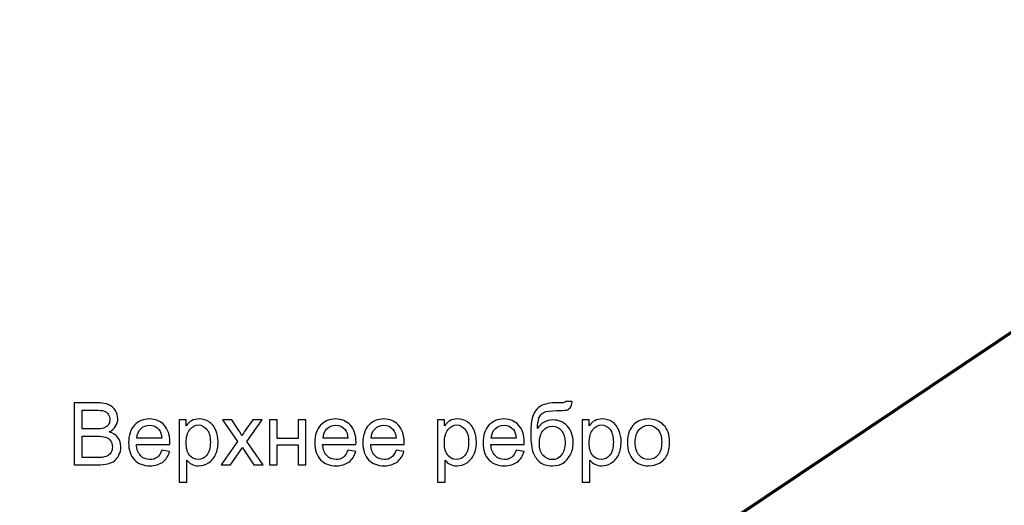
# Model space of a CAD drawing. Header units: centimetres. Extents: x -343 to 358, y -257 to 272.
# Drawn here: x -294.32 to -245.49, y -130.62 to -106.57 of the extents above; entities that cross this region are included whole.
import ezdxf

# ---------------------------------------------------------------- set-up
doc = ezdxf.new("R2010")
doc.units = ezdxf.units.CM
doc.header["$MEASUREMENT"] = 0
doc.layers.add('layer 1', color=7, linetype='Continuous')

msp = doc.modelspace()

# ---------------------------------------------------------------- linework, layer by layer
at = {"layer": 'layer 1', "color": 253, "lineweight": 20}
msp.add_open_spline([(-336.15246, -55.13063), (-336.15246, -55.13063), (-58.05242, -55.13063), (-58.05242, -55.13063), (-58.05242, -55.13063), (-54.20242, -55.13063), (-51.05242, -58.28063), (-51.05242, -62.13063), (-51.05242, -62.13063), (-51.05242, -62.13063), (-51.05242, -249.63733), (-51.05242, -249.63733), (-51.05242, -249.63733), (-51.05242, -253.48733), (-54.20242, -256.63733), (-58.05242, -256.63733), (-58.05242, -256.63733), (-58.05242, -256.63733), (-336.15246, -256.63733), (-336.15246, -256.63733), (-336.15246, -256.63733), (-340.00246, -256.63733), (-343.15246, -253.48733), (-343.15246, -249.63733), (-343.15246, -249.63733), (-343.15246, -249.63733), (-343.15246, -62.13063), (-343.15246, -62.13063), (-343.15246, -62.13063), (-343.15246, -58.28063), (-340.00246, -55.13063), (-336.15246, -55.13063)], degree=3, knots=[0, 0, 0, 0, 0.11111111, 0.11111111, 0.11111111, 0.11111111, 0.22222222, 0.22222222, 0.22222222, 0.22222222, 0.33333333, 0.33333333, 0.33333333, 0.33333333, 0.44444444, 0.44444444, 0.44444444, 0.44444444, 0.55555556, 0.55555556, 0.55555556, 0.55555556, 0.66666667, 0.66666667, 0.66666667, 0.66666667, 0.77777778, 0.77777778, 0.77777778, 0.77777778, 1, 1, 1, 1], dxfattribs=at)
at = {"layer": 'layer 1', "color": 253, "lineweight": 211}
msp.add_open_spline([(-242.60568, -120.365), (-242.60568, -120.365), (-260.58212, -132.39375), (-260.58212, -132.39375), (-260.58212, -132.39375), (-260.58212, -132.39375), (-228.34869, -156.95206), (-228.34869, -156.95206)], degree=3, knots=[0, 0, 0, 0, 0.33333333, 0.33333333, 0.33333333, 0.33333333, 1, 1, 1, 1], dxfattribs=at)
at = {"layer": 'layer 1', "color": 242}
for points, knots in [([(-267.25699, -125.47609), (-267.25699, -125.47609), (-266.92252, -125.48038), (-266.92252, -125.48038), (-266.92252, -125.48038), (-266.93753, -125.62974), (-266.97112, -125.73409), (-267.02186, -125.79269), (-267.02186, -125.79269), (-267.07261, -125.85129), (-267.13764, -125.88846), (-267.21769, -125.90561), (-267.21769, -125.90561), (-267.29773, -125.92205), (-267.45496, -125.93062), (-267.68866, -125.93062), (-267.68866, -125.93062), (-267.99883, -125.93062), (-268.21038, -125.96064), (-268.3233, -126.02067), (-268.3233, -126.02067), (-268.4355, -126.08071), (-268.51697, -126.17647), (-268.56629, -126.30797), (-268.56629, -126.30797), (-268.6156, -126.44019), (-268.64276, -126.60957), (-268.64847, -126.81754), (-268.64847, -126.81754), (-268.55342, -126.67604), (-268.44265, -126.57026), (-268.31543, -126.49951), (-268.31543, -126.49951), (-268.18894, -126.42876), (-268.04528, -126.39374), (-267.88663, -126.39374), (-267.88663, -126.39374), (-267.59504, -126.39374), (-267.35347, -126.49379), (-267.16194, -126.6939), (-267.16194, -126.6939), (-266.97112, -126.89401), (-266.87535, -127.16488), (-266.87535, -127.50721), (-266.87535, -127.50721), (-266.87535, -127.76664), (-266.92324, -127.97961), (-267.01972, -128.14542), (-267.01972, -128.14542), (-267.1162, -128.31122), (-267.23055, -128.43987), (-267.36277, -128.53063), (-267.36277, -128.53063), (-267.49427, -128.62139), (-267.67437, -128.66642), (-267.90163, -128.66642), (-267.90163, -128.66642), (-268.16607, -128.66642), (-268.37118, -128.60639), (-268.51769, -128.4856), (-268.51769, -128.4856), (-268.6642, -128.36482), (-268.7764, -128.21045), (-268.85502, -128.02249), (-268.85502, -128.02249), (-268.93292, -127.83453), (-268.97222, -127.50649), (-268.97222, -127.03981), (-268.97222, -127.03981), (-268.97222, -126.45305), (-268.87288, -126.05784), (-268.67492, -125.85415), (-268.67492, -125.85415), (-268.47695, -125.65047), (-268.17178, -125.54898), (-267.76013, -125.54898), (-267.76013, -125.54898), (-267.50356, -125.54898), (-267.35848, -125.5447), (-267.32346, -125.53612), (-267.32346, -125.53612), (-267.28915, -125.52754), (-267.267, -125.50753), (-267.25699, -125.47609)], [0, 0, 0, 0, 0.04545455, 0.04545455, 0.04545455, 0.04545455, 0.09090909, 0.09090909, 0.09090909, 0.09090909, 0.13636364, 0.13636364, 0.13636364, 0.13636364, 0.18181818, 0.18181818, 0.18181818, 0.18181818, 0.22727273, 0.22727273, 0.22727273, 0.22727273, 0.27272727, 0.27272727, 0.27272727, 0.27272727, 0.31818182, 0.31818182, 0.31818182, 0.31818182, 0.36363636, 0.36363636, 0.36363636, 0.36363636, 0.40909091, 0.40909091, 0.40909091, 0.40909091, 0.45454545, 0.45454545, 0.45454545, 0.45454545, 0.5, 0.5, 0.5, 0.5, 0.54545455, 0.54545455, 0.54545455, 0.54545455, 0.59090909, 0.59090909, 0.59090909, 0.59090909, 0.63636364, 0.63636364, 0.63636364, 0.63636364, 0.68181818, 0.68181818, 0.68181818, 0.68181818, 0.72727273, 0.72727273, 0.72727273, 0.72727273, 0.77272727, 0.77272727, 0.77272727, 0.77272727, 0.81818182, 0.81818182, 0.81818182, 0.81818182, 0.86363636, 0.86363636, 0.86363636, 0.86363636, 0.90909091, 0.90909091, 0.90909091, 0.90909091, 1, 1, 1, 1]), ([(-291.62474, -128.61925), (-291.62474, -128.61925), (-291.62474, -125.54898), (-291.62474, -125.54898), (-291.62474, -125.54898), (-291.62474, -125.54898), (-290.47268, -125.54898), (-290.47268, -125.54898), (-290.47268, -125.54898), (-290.23826, -125.54898), (-290.0503, -125.57972), (-289.90808, -125.64189), (-289.90808, -125.64189), (-289.76657, -125.70407), (-289.6558, -125.79984), (-289.57575, -125.92919), (-289.57575, -125.92919), (-289.49499, -126.05784), (-289.45497, -126.19291), (-289.45497, -126.33442), (-289.45497, -126.33442), (-289.45497, -126.4652), (-289.49071, -126.58884), (-289.56146, -126.70462), (-289.56146, -126.70462), (-289.63221, -126.8204), (-289.73941, -126.91402), (-289.88306, -126.98549), (-289.88306, -126.98549), (-289.69725, -127.03981), (-289.55431, -127.13272), (-289.45497, -127.26422), (-289.45497, -127.26422), (-289.35492, -127.395), (-289.30489, -127.55009), (-289.30489, -127.72876), (-289.30489, -127.72876), (-289.30489, -127.87312), (-289.33562, -128.00677), (-289.39637, -128.13041), (-289.39637, -128.13041), (-289.45712, -128.25405), (-289.53216, -128.3491), (-289.62149, -128.41628), (-289.62149, -128.41628), (-289.71083, -128.48275), (-289.82303, -128.53349), (-289.95739, -128.56779), (-289.95739, -128.56779), (-290.09247, -128.6021), (-290.25756, -128.61925), (-290.45338, -128.61925), (-290.45338, -128.61925), (-290.45338, -128.61925), (-291.62474, -128.61925), (-291.62474, -128.61925)], [0, 0, 0, 0, 0.06666667, 0.06666667, 0.06666667, 0.06666667, 0.13333333, 0.13333333, 0.13333333, 0.13333333, 0.2, 0.2, 0.2, 0.2, 0.26666667, 0.26666667, 0.26666667, 0.26666667, 0.33333333, 0.33333333, 0.33333333, 0.33333333, 0.4, 0.4, 0.4, 0.4, 0.46666667, 0.46666667, 0.46666667, 0.46666667, 0.53333333, 0.53333333, 0.53333333, 0.53333333, 0.6, 0.6, 0.6, 0.6, 0.66666667, 0.66666667, 0.66666667, 0.66666667, 0.73333333, 0.73333333, 0.73333333, 0.73333333, 0.8, 0.8, 0.8, 0.8, 0.86666667, 0.86666667, 0.86666667, 0.86666667, 1, 1, 1, 1]), ([(-291.21737, -126.8397), (-291.21737, -126.8397), (-290.55343, -126.8397), (-290.55343, -126.8397), (-290.55343, -126.8397), (-290.37334, -126.8397), (-290.24398, -126.82755), (-290.16608, -126.80396), (-290.16608, -126.80396), (-290.06245, -126.77323), (-289.98455, -126.72177), (-289.93238, -126.65031), (-289.93238, -126.65031), (-289.88021, -126.57884), (-289.85376, -126.4895), (-289.85376, -126.38159), (-289.85376, -126.38159), (-289.85376, -126.27939), (-289.87806, -126.18934), (-289.92738, -126.11215), (-289.92738, -126.11215), (-289.97597, -126.03425), (-290.04601, -125.98065), (-290.13678, -125.95206), (-290.13678, -125.95206), (-290.22754, -125.92348), (-290.38334, -125.90918), (-290.60346, -125.90918), (-290.60346, -125.90918), (-290.60346, -125.90918), (-291.21737, -125.90918), (-291.21737, -125.90918), (-291.21737, -125.90918), (-291.21737, -125.90918), (-291.21737, -126.8397), (-291.21737, -126.8397)], [0, 0, 0, 0, 0.1, 0.1, 0.1, 0.1, 0.2, 0.2, 0.2, 0.2, 0.3, 0.3, 0.3, 0.3, 0.4, 0.4, 0.4, 0.4, 0.5, 0.5, 0.5, 0.5, 0.6, 0.6, 0.6, 0.6, 0.7, 0.7, 0.7, 0.7, 0.8, 0.8, 0.8, 0.8, 1, 1, 1, 1]), ([(-287.27663, -127.89885), (-287.27663, -127.89885), (-286.88641, -127.95031), (-286.88641, -127.95031), (-286.88641, -127.95031), (-286.94716, -128.17686), (-287.06079, -128.35339), (-287.2266, -128.47846), (-287.2266, -128.47846), (-287.3924, -128.60353), (-287.60395, -128.66642), (-287.86195, -128.66642), (-287.86195, -128.66642), (-288.18641, -128.66642), (-288.4437, -128.56636), (-288.6338, -128.36625), (-288.6338, -128.36625), (-288.82391, -128.16686), (-288.91896, -127.88599), (-288.91896, -127.52507), (-288.91896, -127.52507), (-288.91896, -127.15201), (-288.82319, -126.86185), (-288.63094, -126.65602), (-288.63094, -126.65602), (-288.4387, -126.44948), (-288.18927, -126.34657), (-287.88268, -126.34657), (-287.88268, -126.34657), (-287.58608, -126.34657), (-287.34381, -126.44734), (-287.15585, -126.64959), (-287.15585, -126.64959), (-286.96788, -126.85185), (-286.87355, -127.13629), (-286.87355, -127.50292), (-286.87355, -127.50292), (-286.87355, -127.52507), (-286.87426, -127.55866), (-286.87569, -127.60298), (-286.87569, -127.60298), (-286.87569, -127.60298), (-288.53303, -127.60298), (-288.53303, -127.60298), (-288.53303, -127.60298), (-288.51874, -127.84668), (-288.45013, -128.03393), (-288.32578, -128.16328), (-288.32578, -128.16328), (-288.20214, -128.29264), (-288.04705, -128.35768), (-287.86195, -128.35768), (-287.86195, -128.35768), (-287.72402, -128.35768), (-287.60609, -128.32123), (-287.5089, -128.24833), (-287.5089, -128.24833), (-287.41099, -128.17543), (-287.3338, -128.05894), (-287.27663, -127.89885)], [0, 0, 0, 0, 0.0625, 0.0625, 0.0625, 0.0625, 0.125, 0.125, 0.125, 0.125, 0.1875, 0.1875, 0.1875, 0.1875, 0.25, 0.25, 0.25, 0.25, 0.3125, 0.3125, 0.3125, 0.3125, 0.375, 0.375, 0.375, 0.375, 0.4375, 0.4375, 0.4375, 0.4375, 0.5, 0.5, 0.5, 0.5, 0.5625, 0.5625, 0.5625, 0.5625, 0.625, 0.625, 0.625, 0.625, 0.6875, 0.6875, 0.6875, 0.6875, 0.75, 0.75, 0.75, 0.75, 0.8125, 0.8125, 0.8125, 0.8125, 0.875, 0.875, 0.875, 0.875, 1, 1, 1, 1]), ([(-286.40972, -129.47258), (-286.40972, -129.47258), (-286.40972, -126.39374), (-286.40972, -126.39374), (-286.40972, -126.39374), (-286.40972, -126.39374), (-286.06667, -126.39374), (-286.06667, -126.39374), (-286.06667, -126.39374), (-286.06667, -126.39374), (-286.06667, -126.68604), (-286.06667, -126.68604), (-286.06667, -126.68604), (-285.98591, -126.57312), (-285.89443, -126.48807), (-285.79223, -126.43161), (-285.79223, -126.43161), (-285.69075, -126.37515), (-285.56711, -126.34657), (-285.42203, -126.34657), (-285.42203, -126.34657), (-285.23192, -126.34657), (-285.06469, -126.39517), (-284.91961, -126.49308), (-284.91961, -126.49308), (-284.77453, -126.59027), (-284.66518, -126.72821), (-284.59086, -126.90545), (-284.59086, -126.90545), (-284.51724, -127.0834), (-284.48008, -127.2778), (-284.48008, -127.49006), (-284.48008, -127.49006), (-284.48008, -127.71661), (-284.52082, -127.92101), (-284.60229, -128.10325), (-284.60229, -128.10325), (-284.68376, -128.28478), (-284.8024, -128.42414), (-284.9582, -128.52134), (-284.9582, -128.52134), (-285.11329, -128.61782), (-285.27695, -128.66642), (-285.44847, -128.66642), (-285.44847, -128.66642), (-285.57426, -128.66642), (-285.68718, -128.63998), (-285.78652, -128.58709), (-285.78652, -128.58709), (-285.88657, -128.5342), (-285.96804, -128.46774), (-286.03237, -128.38698), (-286.03237, -128.38698), (-286.03237, -128.38698), (-286.03237, -129.47258), (-286.03237, -129.47258), (-286.03237, -129.47258), (-286.03237, -129.47258), (-286.40972, -129.47258), (-286.40972, -129.47258)], [0, 0, 0, 0, 0.0625, 0.0625, 0.0625, 0.0625, 0.125, 0.125, 0.125, 0.125, 0.1875, 0.1875, 0.1875, 0.1875, 0.25, 0.25, 0.25, 0.25, 0.3125, 0.3125, 0.3125, 0.3125, 0.375, 0.375, 0.375, 0.375, 0.4375, 0.4375, 0.4375, 0.4375, 0.5, 0.5, 0.5, 0.5, 0.5625, 0.5625, 0.5625, 0.5625, 0.625, 0.625, 0.625, 0.625, 0.6875, 0.6875, 0.6875, 0.6875, 0.75, 0.75, 0.75, 0.75, 0.8125, 0.8125, 0.8125, 0.8125, 0.875, 0.875, 0.875, 0.875, 1, 1, 1, 1]), ([(-284.32999, -128.61925), (-284.32999, -128.61925), (-283.5174, -127.46647), (-283.5174, -127.46647), (-283.5174, -127.46647), (-283.5174, -127.46647), (-284.26996, -126.39374), (-284.26996, -126.39374), (-284.26996, -126.39374), (-284.26996, -126.39374), (-283.80613, -126.39374), (-283.80613, -126.39374), (-283.80613, -126.39374), (-283.80613, -126.39374), (-283.45451, -126.91903), (-283.45451, -126.91903), (-283.45451, -126.91903), (-283.38947, -127.01765), (-283.33802, -127.0977), (-283.30157, -127.16059), (-283.30157, -127.16059), (-283.23796, -127.07125), (-283.1815, -126.99049), (-283.13076, -126.91831), (-283.13076, -126.91831), (-283.13076, -126.91831), (-282.76055, -126.39374), (-282.76055, -126.39374), (-282.76055, -126.39374), (-282.76055, -126.39374), (-282.29959, -126.39374), (-282.29959, -126.39374), (-282.29959, -126.39374), (-282.29959, -126.39374), (-283.05643, -127.46647), (-283.05643, -127.46647), (-283.05643, -127.46647), (-283.05643, -127.46647), (-282.25027, -128.61925), (-282.25027, -128.61925), (-282.25027, -128.61925), (-282.25027, -128.61925), (-282.7091, -128.61925), (-282.7091, -128.61925), (-282.7091, -128.61925), (-282.7091, -128.61925), (-283.16935, -127.93316), (-283.16935, -127.93316), (-283.16935, -127.93316), (-283.16935, -127.93316), (-283.27441, -127.76807), (-283.27441, -127.76807), (-283.27441, -127.76807), (-283.27441, -127.76807), (-283.86902, -128.61925), (-283.86902, -128.61925), (-283.86902, -128.61925), (-283.86902, -128.61925), (-284.32999, -128.61925), (-284.32999, -128.61925)], [0, 0, 0, 0, 0.0625, 0.0625, 0.0625, 0.0625, 0.125, 0.125, 0.125, 0.125, 0.1875, 0.1875, 0.1875, 0.1875, 0.25, 0.25, 0.25, 0.25, 0.3125, 0.3125, 0.3125, 0.3125, 0.375, 0.375, 0.375, 0.375, 0.4375, 0.4375, 0.4375, 0.4375, 0.5, 0.5, 0.5, 0.5, 0.5625, 0.5625, 0.5625, 0.5625, 0.625, 0.625, 0.625, 0.625, 0.6875, 0.6875, 0.6875, 0.6875, 0.75, 0.75, 0.75, 0.75, 0.8125, 0.8125, 0.8125, 0.8125, 0.875, 0.875, 0.875, 0.875, 1, 1, 1, 1]), ([(-281.92867, -126.39374), (-281.92867, -126.39374), (-281.55132, -126.39374), (-281.55132, -126.39374), (-281.55132, -126.39374), (-281.55132, -126.39374), (-281.55132, -127.31996), (-281.55132, -127.31996), (-281.55132, -127.31996), (-281.55132, -127.31996), (-280.50502, -127.31996), (-280.50502, -127.31996), (-280.50502, -127.31996), (-280.50502, -127.31996), (-280.50502, -126.39374), (-280.50502, -126.39374), (-280.50502, -126.39374), (-280.50502, -126.39374), (-280.12767, -126.39374), (-280.12767, -126.39374), (-280.12767, -126.39374), (-280.12767, -126.39374), (-280.12767, -128.61925), (-280.12767, -128.61925), (-280.12767, -128.61925), (-280.12767, -128.61925), (-280.50502, -128.61925), (-280.50502, -128.61925), (-280.50502, -128.61925), (-280.50502, -128.61925), (-280.50502, -127.63299), (-280.50502, -127.63299), (-280.50502, -127.63299), (-280.50502, -127.63299), (-281.55132, -127.63299), (-281.55132, -127.63299), (-281.55132, -127.63299), (-281.55132, -127.63299), (-281.55132, -128.61925), (-281.55132, -128.61925), (-281.55132, -128.61925), (-281.55132, -128.61925), (-281.92867, -128.61925), (-281.92867, -128.61925), (-281.92867, -128.61925), (-281.92867, -128.61925), (-281.92867, -126.39374), (-281.92867, -126.39374)], [0, 0, 0, 0, 0.07692308, 0.07692308, 0.07692308, 0.07692308, 0.15384615, 0.15384615, 0.15384615, 0.15384615, 0.23076923, 0.23076923, 0.23076923, 0.23076923, 0.30769231, 0.30769231, 0.30769231, 0.30769231, 0.38461538, 0.38461538, 0.38461538, 0.38461538, 0.46153846, 0.46153846, 0.46153846, 0.46153846, 0.53846154, 0.53846154, 0.53846154, 0.53846154, 0.61538462, 0.61538462, 0.61538462, 0.61538462, 0.69230769, 0.69230769, 0.69230769, 0.69230769, 0.76923077, 0.76923077, 0.76923077, 0.76923077, 0.84615385, 0.84615385, 0.84615385, 0.84615385, 1, 1, 1, 1]), ([(-278.04296, -127.89885), (-278.04296, -127.89885), (-277.65274, -127.95031), (-277.65274, -127.95031), (-277.65274, -127.95031), (-277.71349, -128.17686), (-277.82712, -128.35339), (-277.99293, -128.47846), (-277.99293, -128.47846), (-278.15873, -128.60353), (-278.37028, -128.66642), (-278.62828, -128.66642), (-278.62828, -128.66642), (-278.95274, -128.66642), (-279.21003, -128.56636), (-279.40013, -128.36625), (-279.40013, -128.36625), (-279.59024, -128.16686), (-279.68529, -127.88599), (-279.68529, -127.52507), (-279.68529, -127.52507), (-279.68529, -127.15201), (-279.58952, -126.86185), (-279.39727, -126.65602), (-279.39727, -126.65602), (-279.20503, -126.44948), (-278.9556, -126.34657), (-278.64901, -126.34657), (-278.64901, -126.34657), (-278.35241, -126.34657), (-278.11014, -126.44734), (-277.92218, -126.64959), (-277.92218, -126.64959), (-277.73421, -126.85185), (-277.63988, -127.13629), (-277.63988, -127.50292), (-277.63988, -127.50292), (-277.63988, -127.52507), (-277.64059, -127.55866), (-277.64202, -127.60298), (-277.64202, -127.60298), (-277.64202, -127.60298), (-279.29936, -127.60298), (-279.29936, -127.60298), (-279.29936, -127.60298), (-279.28507, -127.84668), (-279.21646, -128.03393), (-279.09211, -128.16328), (-279.09211, -128.16328), (-278.96847, -128.29264), (-278.81338, -128.35768), (-278.62828, -128.35768), (-278.62828, -128.35768), (-278.49035, -128.35768), (-278.37242, -128.32123), (-278.27523, -128.24833), (-278.27523, -128.24833), (-278.17732, -128.17543), (-278.10013, -128.05894), (-278.04296, -127.89885)], [0, 0, 0, 0, 0.0625, 0.0625, 0.0625, 0.0625, 0.125, 0.125, 0.125, 0.125, 0.1875, 0.1875, 0.1875, 0.1875, 0.25, 0.25, 0.25, 0.25, 0.3125, 0.3125, 0.3125, 0.3125, 0.375, 0.375, 0.375, 0.375, 0.4375, 0.4375, 0.4375, 0.4375, 0.5, 0.5, 0.5, 0.5, 0.5625, 0.5625, 0.5625, 0.5625, 0.625, 0.625, 0.625, 0.625, 0.6875, 0.6875, 0.6875, 0.6875, 0.75, 0.75, 0.75, 0.75, 0.8125, 0.8125, 0.8125, 0.8125, 0.875, 0.875, 0.875, 0.875, 1, 1, 1, 1]), ([(-275.65807, -127.89885), (-275.65807, -127.89885), (-275.26785, -127.95031), (-275.26785, -127.95031), (-275.26785, -127.95031), (-275.3286, -128.17686), (-275.44223, -128.35339), (-275.60804, -128.47846), (-275.60804, -128.47846), (-275.77384, -128.60353), (-275.98539, -128.66642), (-276.24339, -128.66642), (-276.24339, -128.66642), (-276.56785, -128.66642), (-276.82514, -128.56636), (-277.01524, -128.36625), (-277.01524, -128.36625), (-277.20535, -128.16686), (-277.3004, -127.88599), (-277.3004, -127.52507), (-277.3004, -127.52507), (-277.3004, -127.15201), (-277.20463, -126.86185), (-277.01238, -126.65602), (-277.01238, -126.65602), (-276.82014, -126.44948), (-276.57071, -126.34657), (-276.26412, -126.34657), (-276.26412, -126.34657), (-275.96752, -126.34657), (-275.72525, -126.44734), (-275.53729, -126.64959), (-275.53729, -126.64959), (-275.34932, -126.85185), (-275.25499, -127.13629), (-275.25499, -127.50292), (-275.25499, -127.50292), (-275.25499, -127.52507), (-275.2557, -127.55866), (-275.25713, -127.60298), (-275.25713, -127.60298), (-275.25713, -127.60298), (-276.91447, -127.60298), (-276.91447, -127.60298), (-276.91447, -127.60298), (-276.90018, -127.84668), (-276.83157, -128.03393), (-276.70722, -128.16328), (-276.70722, -128.16328), (-276.58358, -128.29264), (-276.42849, -128.35768), (-276.24339, -128.35768), (-276.24339, -128.35768), (-276.10546, -128.35768), (-275.98753, -128.32123), (-275.89034, -128.24833), (-275.89034, -128.24833), (-275.79243, -128.17543), (-275.71524, -128.05894), (-275.65807, -127.89885)], [0, 0, 0, 0, 0.0625, 0.0625, 0.0625, 0.0625, 0.125, 0.125, 0.125, 0.125, 0.1875, 0.1875, 0.1875, 0.1875, 0.25, 0.25, 0.25, 0.25, 0.3125, 0.3125, 0.3125, 0.3125, 0.375, 0.375, 0.375, 0.375, 0.4375, 0.4375, 0.4375, 0.4375, 0.5, 0.5, 0.5, 0.5, 0.5625, 0.5625, 0.5625, 0.5625, 0.625, 0.625, 0.625, 0.625, 0.6875, 0.6875, 0.6875, 0.6875, 0.75, 0.75, 0.75, 0.75, 0.8125, 0.8125, 0.8125, 0.8125, 0.875, 0.875, 0.875, 0.875, 1, 1, 1, 1]), ([(-273.59979, -129.47258), (-273.59979, -129.47258), (-273.59979, -126.39374), (-273.59979, -126.39374), (-273.59979, -126.39374), (-273.59979, -126.39374), (-273.25674, -126.39374), (-273.25674, -126.39374), (-273.25674, -126.39374), (-273.25674, -126.39374), (-273.25674, -126.68604), (-273.25674, -126.68604), (-273.25674, -126.68604), (-273.17598, -126.57312), (-273.0845, -126.48807), (-272.9823, -126.43161), (-272.9823, -126.43161), (-272.88082, -126.37515), (-272.75718, -126.34657), (-272.6121, -126.34657), (-272.6121, -126.34657), (-272.42199, -126.34657), (-272.25476, -126.39517), (-272.10968, -126.49308), (-272.10968, -126.49308), (-271.9646, -126.59027), (-271.85525, -126.72821), (-271.78093, -126.90545), (-271.78093, -126.90545), (-271.70731, -127.0834), (-271.67015, -127.2778), (-271.67015, -127.49006), (-271.67015, -127.49006), (-271.67015, -127.71661), (-271.71089, -127.92101), (-271.79236, -128.10325), (-271.79236, -128.10325), (-271.87383, -128.28478), (-271.99247, -128.42414), (-272.14827, -128.52134), (-272.14827, -128.52134), (-272.30336, -128.61782), (-272.46702, -128.66642), (-272.63854, -128.66642), (-272.63854, -128.66642), (-272.76433, -128.66642), (-272.87725, -128.63998), (-272.97659, -128.58709), (-272.97659, -128.58709), (-273.07664, -128.5342), (-273.15811, -128.46774), (-273.22244, -128.38698), (-273.22244, -128.38698), (-273.22244, -128.38698), (-273.22244, -129.47258), (-273.22244, -129.47258), (-273.22244, -129.47258), (-273.22244, -129.47258), (-273.59979, -129.47258), (-273.59979, -129.47258)], [0, 0, 0, 0, 0.0625, 0.0625, 0.0625, 0.0625, 0.125, 0.125, 0.125, 0.125, 0.1875, 0.1875, 0.1875, 0.1875, 0.25, 0.25, 0.25, 0.25, 0.3125, 0.3125, 0.3125, 0.3125, 0.375, 0.375, 0.375, 0.375, 0.4375, 0.4375, 0.4375, 0.4375, 0.5, 0.5, 0.5, 0.5, 0.5625, 0.5625, 0.5625, 0.5625, 0.625, 0.625, 0.625, 0.625, 0.6875, 0.6875, 0.6875, 0.6875, 0.75, 0.75, 0.75, 0.75, 0.8125, 0.8125, 0.8125, 0.8125, 0.875, 0.875, 0.875, 0.875, 1, 1, 1, 1]), ([(-269.69692, -127.89885), (-269.69692, -127.89885), (-269.3067, -127.95031), (-269.3067, -127.95031), (-269.3067, -127.95031), (-269.36745, -128.17686), (-269.48108, -128.35339), (-269.64689, -128.47846), (-269.64689, -128.47846), (-269.81269, -128.60353), (-270.02424, -128.66642), (-270.28224, -128.66642), (-270.28224, -128.66642), (-270.6067, -128.66642), (-270.86399, -128.56636), (-271.05409, -128.36625), (-271.05409, -128.36625), (-271.2442, -128.16686), (-271.33925, -127.88599), (-271.33925, -127.52507), (-271.33925, -127.52507), (-271.33925, -127.15201), (-271.24348, -126.86185), (-271.05123, -126.65602), (-271.05123, -126.65602), (-270.85899, -126.44948), (-270.60956, -126.34657), (-270.30297, -126.34657), (-270.30297, -126.34657), (-270.00637, -126.34657), (-269.7641, -126.44734), (-269.57614, -126.64959), (-269.57614, -126.64959), (-269.38817, -126.85185), (-269.29384, -127.13629), (-269.29384, -127.50292), (-269.29384, -127.50292), (-269.29384, -127.52507), (-269.29455, -127.55866), (-269.29598, -127.60298), (-269.29598, -127.60298), (-269.29598, -127.60298), (-270.95332, -127.60298), (-270.95332, -127.60298), (-270.95332, -127.60298), (-270.93903, -127.84668), (-270.87042, -128.03393), (-270.74607, -128.16328), (-270.74607, -128.16328), (-270.62243, -128.29264), (-270.46734, -128.35768), (-270.28224, -128.35768), (-270.28224, -128.35768), (-270.14431, -128.35768), (-270.02638, -128.32123), (-269.92919, -128.24833), (-269.92919, -128.24833), (-269.83128, -128.17543), (-269.75409, -128.05894), (-269.69692, -127.89885)], [0, 0, 0, 0, 0.0625, 0.0625, 0.0625, 0.0625, 0.125, 0.125, 0.125, 0.125, 0.1875, 0.1875, 0.1875, 0.1875, 0.25, 0.25, 0.25, 0.25, 0.3125, 0.3125, 0.3125, 0.3125, 0.375, 0.375, 0.375, 0.375, 0.4375, 0.4375, 0.4375, 0.4375, 0.5, 0.5, 0.5, 0.5, 0.5625, 0.5625, 0.5625, 0.5625, 0.625, 0.625, 0.625, 0.625, 0.6875, 0.6875, 0.6875, 0.6875, 0.75, 0.75, 0.75, 0.75, 0.8125, 0.8125, 0.8125, 0.8125, 0.875, 0.875, 0.875, 0.875, 1, 1, 1, 1]), ([(-266.42153, -129.47258), (-266.42153, -129.47258), (-266.42153, -126.39374), (-266.42153, -126.39374), (-266.42153, -126.39374), (-266.42153, -126.39374), (-266.07848, -126.39374), (-266.07848, -126.39374), (-266.07848, -126.39374), (-266.07848, -126.39374), (-266.07848, -126.68604), (-266.07848, -126.68604), (-266.07848, -126.68604), (-265.99772, -126.57312), (-265.90624, -126.48807), (-265.80404, -126.43161), (-265.80404, -126.43161), (-265.70256, -126.37515), (-265.57892, -126.34657), (-265.43384, -126.34657), (-265.43384, -126.34657), (-265.24373, -126.34657), (-265.0765, -126.39517), (-264.93142, -126.49308), (-264.93142, -126.49308), (-264.78634, -126.59027), (-264.67699, -126.72821), (-264.60267, -126.90545), (-264.60267, -126.90545), (-264.52905, -127.0834), (-264.49189, -127.2778), (-264.49189, -127.49006), (-264.49189, -127.49006), (-264.49189, -127.71661), (-264.53263, -127.92101), (-264.6141, -128.10325), (-264.6141, -128.10325), (-264.69557, -128.28478), (-264.81421, -128.42414), (-264.97001, -128.52134), (-264.97001, -128.52134), (-265.1251, -128.61782), (-265.28876, -128.66642), (-265.46028, -128.66642), (-265.46028, -128.66642), (-265.58607, -128.66642), (-265.69899, -128.63998), (-265.79833, -128.58709), (-265.79833, -128.58709), (-265.89838, -128.5342), (-265.97985, -128.46774), (-266.04418, -128.38698), (-266.04418, -128.38698), (-266.04418, -128.38698), (-266.04418, -129.47258), (-266.04418, -129.47258), (-266.04418, -129.47258), (-266.04418, -129.47258), (-266.42153, -129.47258), (-266.42153, -129.47258)], [0, 0, 0, 0, 0.0625, 0.0625, 0.0625, 0.0625, 0.125, 0.125, 0.125, 0.125, 0.1875, 0.1875, 0.1875, 0.1875, 0.25, 0.25, 0.25, 0.25, 0.3125, 0.3125, 0.3125, 0.3125, 0.375, 0.375, 0.375, 0.375, 0.4375, 0.4375, 0.4375, 0.4375, 0.5, 0.5, 0.5, 0.5, 0.5625, 0.5625, 0.5625, 0.5625, 0.625, 0.625, 0.625, 0.625, 0.6875, 0.6875, 0.6875, 0.6875, 0.75, 0.75, 0.75, 0.75, 0.8125, 0.8125, 0.8125, 0.8125, 0.875, 0.875, 0.875, 0.875, 1, 1, 1, 1]), ([(-264.17814, -127.50649), (-264.17814, -127.09555), (-264.06379, -126.7911), (-263.83438, -126.59313), (-263.83438, -126.59313), (-263.64356, -126.42876), (-263.40986, -126.34657), (-263.13471, -126.34657), (-263.13471, -126.34657), (-262.82954, -126.34657), (-262.5794, -126.44662), (-262.38501, -126.64673), (-262.38501, -126.64673), (-262.19133, -126.84613), (-262.09414, -127.12271), (-262.09414, -127.47505), (-262.09414, -127.47505), (-262.09414, -127.76092), (-262.13702, -127.98533), (-262.22278, -128.14899), (-262.22278, -128.14899), (-262.30854, -128.31265), (-262.43361, -128.43987), (-262.59799, -128.53063), (-262.59799, -128.53063), (-262.76165, -128.62139), (-262.94103, -128.66642), (-263.13471, -128.66642), (-263.13471, -128.66642), (-263.44631, -128.66642), (-263.69788, -128.56708), (-263.89013, -128.36768), (-263.89013, -128.36768), (-264.08238, -128.16829), (-264.17814, -127.88099), (-264.17814, -127.50649)], [0, 0, 0, 0, 0.1, 0.1, 0.1, 0.1, 0.2, 0.2, 0.2, 0.2, 0.3, 0.3, 0.3, 0.3, 0.4, 0.4, 0.4, 0.4, 0.5, 0.5, 0.5, 0.5, 0.6, 0.6, 0.6, 0.6, 0.7, 0.7, 0.7, 0.7, 0.8, 0.8, 0.8, 0.8, 1, 1, 1, 1]), ([(-288.51159, -127.29423), (-288.51159, -127.29423), (-287.27234, -127.29423), (-287.27234, -127.29423), (-287.27234, -127.29423), (-287.28878, -127.10699), (-287.33666, -126.96691), (-287.41456, -126.87329), (-287.41456, -126.87329), (-287.53391, -126.72821), (-287.68971, -126.65531), (-287.88053, -126.65531), (-287.88053, -126.65531), (-288.05348, -126.65531), (-288.19856, -126.7132), (-288.31649, -126.82898), (-288.31649, -126.82898), (-288.43369, -126.94475), (-288.49873, -127.09984), (-288.51159, -127.29423)], [0, 0, 0, 0, 0.16666667, 0.16666667, 0.16666667, 0.16666667, 0.33333333, 0.33333333, 0.33333333, 0.33333333, 0.5, 0.5, 0.5, 0.5, 0.66666667, 0.66666667, 0.66666667, 0.66666667, 1, 1, 1, 1]), ([(-286.06667, -127.52007), (-286.06667, -127.80523), (-286.00878, -128.01606), (-285.89372, -128.15256), (-285.89372, -128.15256), (-285.77794, -128.28907), (-285.63786, -128.35768), (-285.47349, -128.35768), (-285.47349, -128.35768), (-285.30625, -128.35768), (-285.16331, -128.28692), (-285.04468, -128.14542), (-285.04468, -128.14542), (-284.92533, -128.00391), (-284.86601, -127.78522), (-284.86601, -127.48863), (-284.86601, -127.48863), (-284.86601, -127.20561), (-284.9239, -126.99407), (-285.04039, -126.85328), (-285.04039, -126.85328), (-285.15688, -126.71248), (-285.29553, -126.64245), (-285.45705, -126.64245), (-285.45705, -126.64245), (-285.61714, -126.64245), (-285.75864, -126.71749), (-285.88157, -126.86685), (-285.88157, -126.86685), (-286.00521, -127.01694), (-286.06667, -127.2342), (-286.06667, -127.52007)], [0, 0, 0, 0, 0.11111111, 0.11111111, 0.11111111, 0.11111111, 0.22222222, 0.22222222, 0.22222222, 0.22222222, 0.33333333, 0.33333333, 0.33333333, 0.33333333, 0.44444444, 0.44444444, 0.44444444, 0.44444444, 0.55555556, 0.55555556, 0.55555556, 0.55555556, 0.66666667, 0.66666667, 0.66666667, 0.66666667, 0.77777778, 0.77777778, 0.77777778, 0.77777778, 1, 1, 1, 1]), ([(-279.27792, -127.29423), (-279.27792, -127.29423), (-278.03867, -127.29423), (-278.03867, -127.29423), (-278.03867, -127.29423), (-278.05511, -127.10699), (-278.10299, -126.96691), (-278.18089, -126.87329), (-278.18089, -126.87329), (-278.30024, -126.72821), (-278.45604, -126.65531), (-278.64686, -126.65531), (-278.64686, -126.65531), (-278.81981, -126.65531), (-278.96489, -126.7132), (-279.08282, -126.82898), (-279.08282, -126.82898), (-279.20002, -126.94475), (-279.26506, -127.09984), (-279.27792, -127.29423)], [0, 0, 0, 0, 0.16666667, 0.16666667, 0.16666667, 0.16666667, 0.33333333, 0.33333333, 0.33333333, 0.33333333, 0.5, 0.5, 0.5, 0.5, 0.66666667, 0.66666667, 0.66666667, 0.66666667, 1, 1, 1, 1]), ([(-276.89303, -127.29423), (-276.89303, -127.29423), (-275.65378, -127.29423), (-275.65378, -127.29423), (-275.65378, -127.29423), (-275.67022, -127.10699), (-275.7181, -126.96691), (-275.796, -126.87329), (-275.796, -126.87329), (-275.91535, -126.72821), (-276.07115, -126.65531), (-276.26197, -126.65531), (-276.26197, -126.65531), (-276.43492, -126.65531), (-276.58, -126.7132), (-276.69793, -126.82898), (-276.69793, -126.82898), (-276.81513, -126.94475), (-276.88017, -127.09984), (-276.89303, -127.29423)], [0, 0, 0, 0, 0.16666667, 0.16666667, 0.16666667, 0.16666667, 0.33333333, 0.33333333, 0.33333333, 0.33333333, 0.5, 0.5, 0.5, 0.5, 0.66666667, 0.66666667, 0.66666667, 0.66666667, 1, 1, 1, 1]), ([(-273.25674, -127.52007), (-273.25674, -127.80523), (-273.19885, -128.01606), (-273.08379, -128.15256), (-273.08379, -128.15256), (-272.96801, -128.28907), (-272.82793, -128.35768), (-272.66356, -128.35768), (-272.66356, -128.35768), (-272.49632, -128.35768), (-272.35338, -128.28692), (-272.23475, -128.14542), (-272.23475, -128.14542), (-272.1154, -128.00391), (-272.05608, -127.78522), (-272.05608, -127.48863), (-272.05608, -127.48863), (-272.05608, -127.20561), (-272.11397, -126.99407), (-272.23046, -126.85328), (-272.23046, -126.85328), (-272.34695, -126.71248), (-272.4856, -126.64245), (-272.64712, -126.64245), (-272.64712, -126.64245), (-272.80721, -126.64245), (-272.94871, -126.71749), (-273.07164, -126.86685), (-273.07164, -126.86685), (-273.19528, -127.01694), (-273.25674, -127.2342), (-273.25674, -127.52007)], [0, 0, 0, 0, 0.11111111, 0.11111111, 0.11111111, 0.11111111, 0.22222222, 0.22222222, 0.22222222, 0.22222222, 0.33333333, 0.33333333, 0.33333333, 0.33333333, 0.44444444, 0.44444444, 0.44444444, 0.44444444, 0.55555556, 0.55555556, 0.55555556, 0.55555556, 0.66666667, 0.66666667, 0.66666667, 0.66666667, 0.77777778, 0.77777778, 0.77777778, 0.77777778, 1, 1, 1, 1]), ([(-270.93188, -127.29423), (-270.93188, -127.29423), (-269.69263, -127.29423), (-269.69263, -127.29423), (-269.69263, -127.29423), (-269.70907, -127.10699), (-269.75695, -126.96691), (-269.83485, -126.87329), (-269.83485, -126.87329), (-269.9542, -126.72821), (-270.11, -126.65531), (-270.30082, -126.65531), (-270.30082, -126.65531), (-270.47377, -126.65531), (-270.61885, -126.7132), (-270.73678, -126.82898), (-270.73678, -126.82898), (-270.85398, -126.94475), (-270.91902, -127.09984), (-270.93188, -127.29423)], [0, 0, 0, 0, 0.16666667, 0.16666667, 0.16666667, 0.16666667, 0.33333333, 0.33333333, 0.33333333, 0.33333333, 0.5, 0.5, 0.5, 0.5, 0.66666667, 0.66666667, 0.66666667, 0.66666667, 1, 1, 1, 1]), ([(-267.26986, -127.49649), (-267.26986, -127.26565), (-267.32489, -127.07626), (-267.43423, -126.92832), (-267.43423, -126.92832), (-267.54358, -126.78038), (-267.69795, -126.70677), (-267.89735, -126.70677), (-267.89735, -126.70677), (-268.10532, -126.70677), (-268.26541, -126.78467), (-268.37833, -126.94118), (-268.37833, -126.94118), (-268.49124, -127.09698), (-268.5477, -127.30495), (-268.5477, -127.56581), (-268.5477, -127.56581), (-268.5477, -127.8231), (-268.48553, -128.02035), (-268.36046, -128.15685), (-268.36046, -128.15685), (-268.2361, -128.29336), (-268.08173, -128.36197), (-267.89949, -128.36197), (-267.89949, -128.36197), (-267.71224, -128.36197), (-267.56073, -128.28264), (-267.44424, -128.12469), (-267.44424, -128.12469), (-267.32775, -127.96675), (-267.26986, -127.75735), (-267.26986, -127.49649)], [0, 0, 0, 0, 0.11111111, 0.11111111, 0.11111111, 0.11111111, 0.22222222, 0.22222222, 0.22222222, 0.22222222, 0.33333333, 0.33333333, 0.33333333, 0.33333333, 0.44444444, 0.44444444, 0.44444444, 0.44444444, 0.55555556, 0.55555556, 0.55555556, 0.55555556, 0.66666667, 0.66666667, 0.66666667, 0.66666667, 0.77777778, 0.77777778, 0.77777778, 0.77777778, 1, 1, 1, 1]), ([(-266.07848, -127.52007), (-266.07848, -127.80523), (-266.02059, -128.01606), (-265.90553, -128.15256), (-265.90553, -128.15256), (-265.78975, -128.28907), (-265.64967, -128.35768), (-265.4853, -128.35768), (-265.4853, -128.35768), (-265.31806, -128.35768), (-265.17512, -128.28692), (-265.05649, -128.14542), (-265.05649, -128.14542), (-264.93714, -128.00391), (-264.87782, -127.78522), (-264.87782, -127.48863), (-264.87782, -127.48863), (-264.87782, -127.20561), (-264.93571, -126.99407), (-265.0522, -126.85328), (-265.0522, -126.85328), (-265.16869, -126.71248), (-265.30734, -126.64245), (-265.46886, -126.64245), (-265.46886, -126.64245), (-265.62895, -126.64245), (-265.77045, -126.71749), (-265.89338, -126.86685), (-265.89338, -126.86685), (-266.01702, -127.01694), (-266.07848, -127.2342), (-266.07848, -127.52007)], [0, 0, 0, 0, 0.11111111, 0.11111111, 0.11111111, 0.11111111, 0.22222222, 0.22222222, 0.22222222, 0.22222222, 0.33333333, 0.33333333, 0.33333333, 0.33333333, 0.44444444, 0.44444444, 0.44444444, 0.44444444, 0.55555556, 0.55555556, 0.55555556, 0.55555556, 0.66666667, 0.66666667, 0.66666667, 0.66666667, 0.77777778, 0.77777778, 0.77777778, 0.77777778, 1, 1, 1, 1]), ([(-263.79222, -127.50721), (-263.79222, -127.79165), (-263.73004, -128.00463), (-263.60568, -128.14542), (-263.60568, -128.14542), (-263.48062, -128.28692), (-263.3241, -128.35768), (-263.13471, -128.35768), (-263.13471, -128.35768), (-262.94746, -128.35768), (-262.79166, -128.28692), (-262.6666, -128.1447), (-262.6666, -128.1447), (-262.54224, -128.00248), (-262.48006, -127.78593), (-262.48006, -127.49506), (-262.48006, -127.49506), (-262.48006, -127.22062), (-262.54296, -127.01265), (-262.66802, -126.87186), (-262.66802, -126.87186), (-262.79309, -126.73035), (-262.94889, -126.6596), (-263.13471, -126.6596), (-263.13471, -126.6596), (-263.3241, -126.6596), (-263.48062, -126.72964), (-263.60568, -126.87043), (-263.60568, -126.87043), (-263.73004, -127.01122), (-263.79222, -127.22348), (-263.79222, -127.50721)], [0, 0, 0, 0, 0.11111111, 0.11111111, 0.11111111, 0.11111111, 0.22222222, 0.22222222, 0.22222222, 0.22222222, 0.33333333, 0.33333333, 0.33333333, 0.33333333, 0.44444444, 0.44444444, 0.44444444, 0.44444444, 0.55555556, 0.55555556, 0.55555556, 0.55555556, 0.66666667, 0.66666667, 0.66666667, 0.66666667, 0.77777778, 0.77777778, 0.77777778, 0.77777778, 1, 1, 1, 1]), ([(-291.21737, -128.25905), (-291.21737, -128.25905), (-290.45266, -128.25905), (-290.45266, -128.25905), (-290.45266, -128.25905), (-290.32116, -128.25905), (-290.22897, -128.25405), (-290.17537, -128.24404), (-290.17537, -128.24404), (-290.08246, -128.22761), (-290.00385, -128.19973), (-289.94095, -128.16043), (-289.94095, -128.16043), (-289.87806, -128.12112), (-289.82661, -128.06394), (-289.78587, -127.9889), (-289.78587, -127.9889), (-289.74513, -127.91386), (-289.72512, -127.82738), (-289.72512, -127.72947), (-289.72512, -127.72947), (-289.72512, -127.61441), (-289.75442, -127.51507), (-289.81374, -127.43002), (-289.81374, -127.43002), (-289.87234, -127.34498), (-289.95382, -127.28566), (-290.05816, -127.25135), (-290.05816, -127.25135), (-290.16179, -127.21705), (-290.31187, -127.1999), (-290.50698, -127.1999), (-290.50698, -127.1999), (-290.50698, -127.1999), (-291.21737, -127.1999), (-291.21737, -127.1999), (-291.21737, -127.1999), (-291.21737, -127.1999), (-291.21737, -128.25905), (-291.21737, -128.25905)], [0, 0, 0, 0, 0.09090909, 0.09090909, 0.09090909, 0.09090909, 0.18181818, 0.18181818, 0.18181818, 0.18181818, 0.27272727, 0.27272727, 0.27272727, 0.27272727, 0.36363636, 0.36363636, 0.36363636, 0.36363636, 0.45454545, 0.45454545, 0.45454545, 0.45454545, 0.54545455, 0.54545455, 0.54545455, 0.54545455, 0.63636364, 0.63636364, 0.63636364, 0.63636364, 0.72727273, 0.72727273, 0.72727273, 0.72727273, 0.81818182, 0.81818182, 0.81818182, 0.81818182, 1, 1, 1, 1])]:
    msp.add_open_spline(points, degree=3, knots=knots, dxfattribs=at)

doc.saveas('drawing.dxf')
